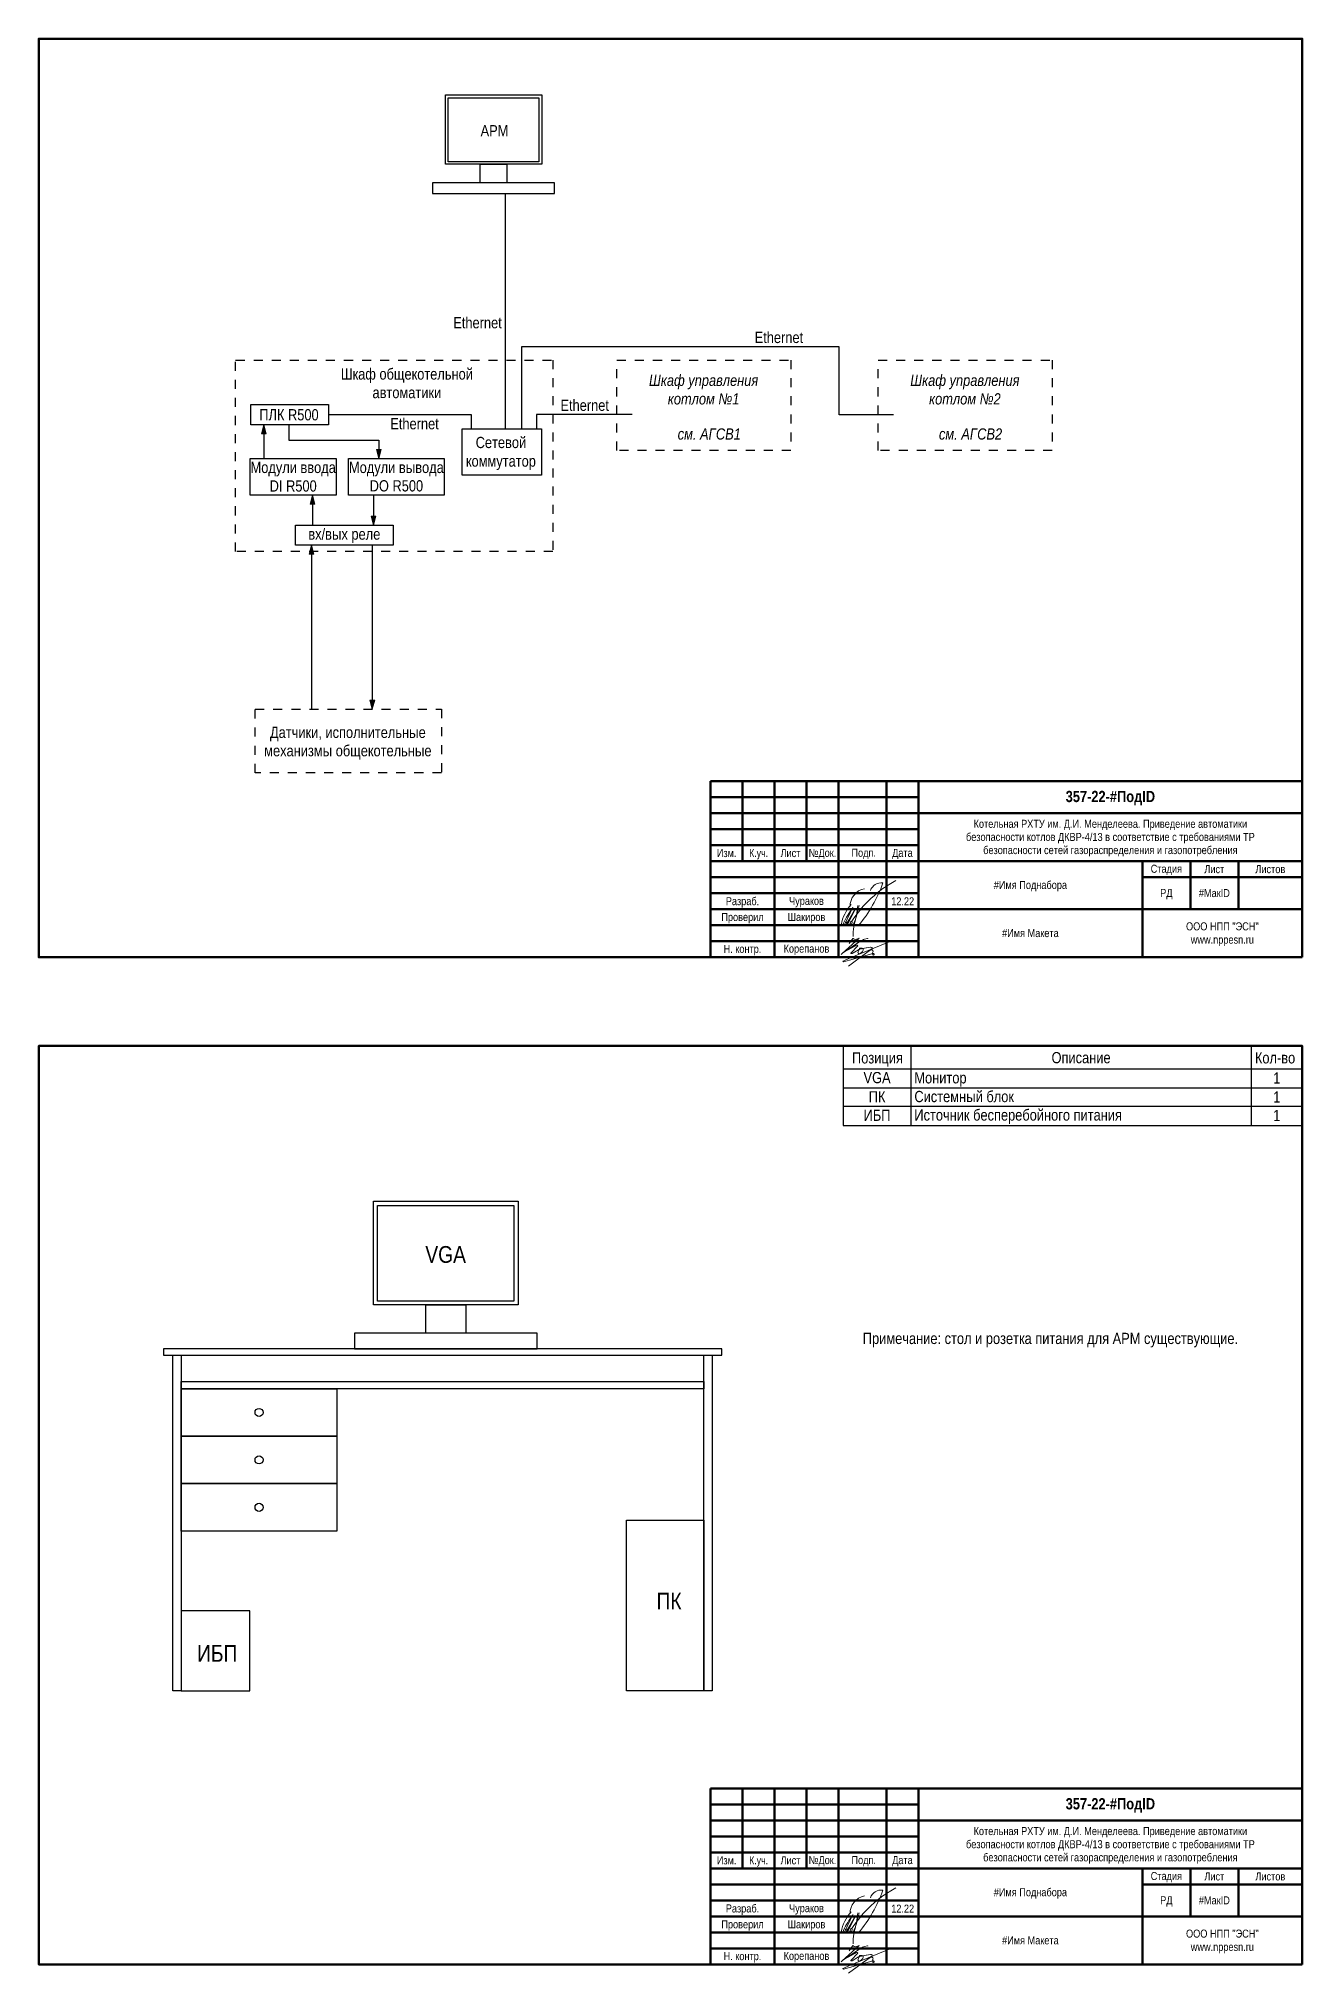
# Model space of a CAD drawing. Header units: millimetres. Extents: x -6000 to 26000, y -6000 to 26000.
# Drawn here: x 20 to 415, y -1872 to -1268 of the extents above; entities that cross this region are included whole.
import ezdxf

# ---------------------------------------------------------------- set-up
doc = ezdxf.new("R2010")
doc.units = ezdxf.units.MM
doc.header["$MEASUREMENT"] = 0
doc.linetypes.add('Штриховая', pattern=[5.644444, 2.822222, -2.822222])
for name, color, linetype, lineweight in [('0_Ном._пера__1', 7, 'Continuous', 15), ('0_Ном._пера__21', 7, 'Continuous', 30), ('0_Ном._пера__241', 7, 'Continuous', 50), ('0_Ном._пера__246', 7, 'Continuous', 100), ('2D - Общий_Ном._пера__21', 7, 'Continuous', 30), ('Аннотация - Текст_Ном._пера__1', 7, 'Continuous', 15)]:
    doc.layers.add(name, color=color, linetype=linetype, lineweight=lineweight)
doc.layers.add('0_Ном._пера__9', color=7, linetype='Continuous', lineweight=15, true_color=0x3dad99)
doc.styles.add('СГЕНЕРИР_СТИЛЬ_1', font='ARIALN.TTF')
doc.styles.add('СГЕНЕРИР_СТИЛЬ_2', font='')
doc.styles.add('СГЕНЕРИР_СТИЛЬ_4', font='ARIALN.TTF')
doc.styles.get('СГЕНЕРИР_СТИЛЬ_2').set_extended_font_data('Arial Narrow', italic=True)

# ---------------------------------------------------------------- blocks, each defined once
blk = doc.blocks.new('Линия_13', base_point=(90.35, -1388.25))
at = {"linetype": 'Continuous', "lineweight": 0, "true_color": 0x000000}
blk.add_hatch(color=18, dxfattribs=at).paths.add_polyline_path([(90.35, -1388.25), (89.6, -1391.05), (91.1, -1391.05)])
at = {"layer": '0_Ном._пера__1', "color": 7, "linetype": 'Continuous', "lineweight": 15}
for p, q in [((90.35, -1388.25), (89.6, -1391.05)), ((90.35, -1388.25), (91.1, -1391.05)), ((91.1, -1391.05), (89.6, -1391.05))]:
    blk.add_line(p, q, dxfattribs=at)
at = {"layer": '0_Ном._пера__21', "color": 7, "linetype": 'Continuous', "lineweight": 30}
blk.add_line((90.35, -1391.05), (90.35, -1398.74), dxfattribs=at)
blk = doc.blocks.new('Линия_14', base_point=(126.31, -1393.11))
at = {"linetype": 'Continuous', "lineweight": 0, "true_color": 0x000000}
blk.add_hatch(color=18, dxfattribs=at).paths.add_polyline_path([(126.31, -1398.74), (127.06, -1395.94), (125.56, -1395.94)])
at = {"layer": '0_Ном._пера__1', "color": 7, "linetype": 'Continuous', "lineweight": 15}
for p, q in [((125.56, -1395.94), (127.06, -1395.94)), ((126.31, -1398.74), (125.56, -1395.94)), ((126.31, -1398.74), (127.06, -1395.94))]:
    blk.add_line(p, q, dxfattribs=at)
at = {"layer": '0_Ном._пера__21', "color": 7, "linetype": 'Continuous', "lineweight": 30}
blk.add_line((126.31, -1393.11), (126.31, -1395.94), dxfattribs=at)
blk = doc.blocks.new('Линия_15', base_point=(105.58, -1410.27))
at = {"linetype": 'Continuous', "lineweight": 0, "true_color": 0x000000}
blk.add_hatch(color=18, dxfattribs=at).paths.add_polyline_path([(105.58, -1410.27), (104.83, -1413.07), (106.33, -1413.07)])
at = {"layer": '0_Ном._пера__1', "color": 7, "linetype": 'Continuous', "lineweight": 15}
for p, q in [((105.58, -1410.27), (104.83, -1413.07)), ((106.33, -1413.07), (104.83, -1413.07)), ((105.58, -1410.27), (106.33, -1413.07))]:
    blk.add_line(p, q, dxfattribs=at)
at = {"layer": '0_Ном._пера__21', "color": 7, "linetype": 'Continuous', "lineweight": 30}
blk.add_line((105.58, -1413.07), (105.58, -1419.62), dxfattribs=at)
blk = doc.blocks.new('Линия_16', base_point=(124.67, -1410.27))
at = {"linetype": 'Continuous', "lineweight": 0, "true_color": 0x000000}
blk.add_hatch(color=18, dxfattribs=at).paths.add_polyline_path([(124.67, -1419.62), (125.42, -1416.82), (123.92, -1416.82)])
at = {"layer": '0_Ном._пера__1', "color": 7, "linetype": 'Continuous', "lineweight": 15}
for p, q in [((123.92, -1416.82), (125.42, -1416.82)), ((124.67, -1419.62), (123.92, -1416.82)), ((124.67, -1419.62), (125.42, -1416.82))]:
    blk.add_line(p, q, dxfattribs=at)
at = {"layer": '0_Ном._пера__21', "color": 7, "linetype": 'Continuous', "lineweight": 30}
blk.add_line((124.67, -1410.27), (124.67, -1416.82), dxfattribs=at)
blk = doc.blocks.new('Линия_17', base_point=(105.29, -1425.86))
at = {"linetype": 'Continuous', "lineweight": 0, "true_color": 0x000000}
blk.add_hatch(color=18, dxfattribs=at).paths.add_polyline_path([(105.29, -1425.86), (104.54, -1428.66), (106.04, -1428.66)])
at = {"layer": '0_Ном._пера__1', "color": 7, "linetype": 'Continuous', "lineweight": 15}
for p, q in [((105.29, -1425.86), (104.54, -1428.66)), ((105.29, -1425.86), (106.04, -1428.66)), ((106.04, -1428.66), (104.54, -1428.66))]:
    blk.add_line(p, q, dxfattribs=at)
at = {"layer": '0_Ном._пера__21', "color": 7, "linetype": 'Continuous', "lineweight": 30}
blk.add_line((105.29, -1428.66), (105.29, -1477.09), dxfattribs=at)
blk = doc.blocks.new('Линия_18', base_point=(124.29, -1425.86))
at = {"linetype": 'Continuous', "lineweight": 0, "true_color": 0x000000}
blk.add_hatch(color=18, dxfattribs=at).paths.add_polyline_path([(124.29, -1477.09), (125.04, -1474.29), (123.54, -1474.29)])
at = {"layer": '0_Ном._пера__1', "color": 7, "linetype": 'Continuous', "lineweight": 15}
for p, q in [((123.54, -1474.29), (125.04, -1474.29)), ((124.29, -1477.09), (123.54, -1474.29)), ((124.29, -1477.09), (125.04, -1474.29))]:
    blk.add_line(p, q, dxfattribs=at)
at = {"layer": '0_Ном._пера__21', "color": 7, "linetype": 'Continuous', "lineweight": 30}
blk.add_line((124.29, -1425.86), (124.29, -1474.29), dxfattribs=at)

msp = doc.modelspace()

# ---------------------------------------------------------------- linework, layer by layer
at = {"layer": '0_Ном._пера__21', "color": 7, "linetype": 'Continuous', "lineweight": 30}
for p, q in [((147.15, -1285.18), (177.24, -1285.18)), ((147.15, -1306.82), (147.15, -1285.18)), ((147.95, -1286.12), (176.36, -1286.12)), ((147.95, -1306.04), (147.95, -1286.12)), ((176.36, -1286.12), (176.36, -1306.04)), ((177.24, -1285.18), (177.24, -1306.82)), ((177.24, -1306.82), (147.15, -1306.82)), ((176.36, -1306.04), (147.95, -1306.04)), ((158.05, -1306.82), (166.34, -1306.82)), ((158.05, -1312.68), (158.05, -1306.82)), ((166.34, -1306.82), (166.34, -1312.68)), ((181.24, -1312.68), (143.14, -1312.68)), ((143.14, -1312.68), (143.14, -1315.99)), ((143.14, -1315.99), (181.24, -1315.99)), ((166.34, -1312.68), (158.05, -1312.68)), ((165.94, -1389.5), (165.94, -1315.99)), ((181.24, -1315.99), (181.24, -1312.68)), ((270.24, -1363.88), (170.91, -1363.88)), ((170.91, -1363.88), (170.91, -1389.5)), ((270.24, -1385.11), (270.24, -1363.88)), ((86.3, -1381.91), (110.58, -1381.9)), ((86.31, -1388.25), (86.3, -1381.91)), ((110.58, -1381.9), (110.58, -1388.25)), ((110.58, -1388.25), (86.31, -1388.25)), ((98.24, -1388.05), (98.24, -1393.11)), ((110.58, -1385.08), (155.14, -1385.08)), ((152.4, -1389.5), (177.16, -1389.5)), ((152.4, -1403.95), (152.4, -1389.5)), ((155.14, -1385.08), (155.14, -1389.5)), ((205.47, -1385.08), (175.64, -1385.08)), ((175.64, -1385.08), (175.64, -1389.5)), ((177.16, -1389.5), (177.16, -1403.95)), ((287.22, -1385.11), (270.24, -1385.11)), ((98.24, -1393.11), (126.31, -1393.11)), ((86.11, -1398.74), (113.02, -1398.74)), ((86.11, -1410.27), (86.11, -1398.74)), ((113.02, -1398.74), (113.02, -1410.27)), ((116.87, -1398.74), (146.78, -1398.74)), ((116.87, -1410.27), (116.87, -1398.74)), ((146.78, -1398.74), (146.78, -1410.27)), ((177.16, -1403.95), (152.4, -1403.95)), ((113.02, -1410.27), (86.11, -1410.27)), ((146.78, -1410.27), (116.87, -1410.27)), ((100.31, -1419.62), (130.78, -1419.62)), ((100.31, -1425.86), (100.31, -1419.62)), ((130.78, -1419.62), (130.78, -1425.86)), ((130.78, -1425.86), (100.31, -1425.86)), ((124.7, -1630.82), (169.84, -1630.82)), ((124.7, -1663.28), (124.7, -1630.82)), ((169.84, -1630.82), (169.84, -1663.28)), ((125.9, -1632.23), (168.53, -1632.23)), ((125.9, -1662.11), (125.9, -1632.23)), ((168.53, -1632.23), (168.53, -1662.11)), ((168.53, -1662.11), (125.9, -1662.11)), ((169.84, -1663.28), (124.7, -1663.28)), ((141.05, -1663.28), (153.49, -1663.28)), ((141.05, -1672.06), (141.05, -1663.28)), ((153.49, -1663.28), (153.49, -1672.06)), ((175.85, -1672.06), (118.69, -1672.06)), ((118.69, -1672.06), (118.69, -1677.03)), ((153.49, -1672.06), (141.05, -1672.06)), ((175.85, -1677.03), (175.85, -1672.06)), ((233.5, -1677.03), (58.97, -1677.03)), ((58.97, -1677.03), (58.97, -1679)), ((58.97, -1679), (233.5, -1679)), ((61.95, -1679), (64.54, -1679)), ((61.95, -1783.82), (61.95, -1679)), ((64.54, -1679), (64.54, -1783.82)), ((118.69, -1677.03), (175.85, -1677.03)), ((227.91, -1679), (230.5, -1679)), ((227.91, -1783.82), (227.91, -1679)), ((230.5, -1679), (230.5, -1783.82)), ((233.5, -1679), (233.5, -1677.03)), ((64.54, -1687.2), (227.91, -1687.2)), ((64.54, -1689.45), (64.54, -1687.2)), ((227.91, -1689.45), (64.54, -1689.45)), ((64.54, -1689.45), (113.25, -1689.45)), ((64.54, -1704.28), (64.54, -1689.45)), ((113.25, -1689.45), (113.25, -1704.28)), ((227.91, -1687.2), (227.91, -1689.45)), ((64.54, -1704.28), (113.25, -1704.28)), ((64.54, -1719.1), (64.54, -1704.28)), ((113.25, -1704.28), (64.54, -1704.28)), ((113.25, -1704.28), (113.25, -1719.1)), ((113.25, -1719.1), (64.54, -1719.1)), ((64.54, -1719.1), (113.25, -1719.1)), ((64.54, -1733.93), (64.54, -1719.1)), ((113.25, -1719.1), (113.25, -1733.93)), ((113.25, -1733.93), (64.54, -1733.93)), ((203.7, -1783.82), (203.7, -1730.53)), ((203.7, -1730.53), (227.91, -1730.53)), ((227.91, -1730.53), (227.91, -1783.82)), ((86, -1758.91), (64.54, -1758.91)), ((64.54, -1758.91), (64.54, -1783.82)), ((86, -1783.82), (86, -1758.91)), ((64.54, -1783.82), (61.95, -1783.82)), ((64.54, -1783.82), (86, -1783.82)), ((227.91, -1783.82), (203.7, -1783.82)), ((230.5, -1783.82), (227.91, -1783.82))]:
    msp.add_line(p, q, dxfattribs=at)
for centre in [(88.89, -1696.86), (88.89, -1711.69), (88.89, -1726.52)]:
    msp.add_circle(centre, 1.27, dxfattribs=at)
at = {"layer": '0_Ном._пера__241', "color": 7, "linetype": 'Continuous', "lineweight": 50}
for p, q in [((230, -1504.61), (295, -1504.61)), ((240, -1499.61), (240, -1524.61)), ((260, -1499.61), (260, -1524.61)), ((230, -1514.61), (295, -1514.61)), ((295, -1519.61), (230, -1519.61)), ((295, -1529.61), (230, -1529.61)), ((295, -1534.61), (230, -1534.61)), ((295, -1539.61), (230, -1539.61)), ((295, -1544.61), (230, -1544.61)), ((295, -1549.61), (230, -1549.61)), ((230, -1819.36), (295, -1819.36)), ((240, -1814.36), (240, -1839.36)), ((260, -1814.36), (260, -1839.36)), ((230, -1829.36), (295, -1829.36)), ((295, -1834.36), (230, -1834.36)), ((295, -1844.36), (230, -1844.36)), ((295, -1849.36), (230, -1849.36)), ((295, -1854.36), (230, -1854.36)), ((295, -1859.36), (230, -1859.36)), ((295, -1864.36), (230, -1864.36))]:
    msp.add_line(p, q, dxfattribs=at)
at = {"layer": '0_Ном._пера__246', "color": 7, "linetype": 'Continuous', "lineweight": 100}
for p, q in [((415, -1499.61), (230, -1499.61)), ((230, -1499.61), (230, -1554.61)), ((250, -1499.61), (250, -1554.61)), ((270, -1499.61), (270, -1554.61)), ((285, -1499.61), (285, -1554.61)), ((295, -1499.61), (295, -1554.61)), ((415, -1509.61), (230, -1509.61)), ((415, -1524.61), (230, -1524.61)), ((365, -1554.61), (365, -1524.61)), ((380, -1524.61), (380, -1539.61)), ((395, -1524.61), (395, -1539.61)), ((415, -1529.61), (365, -1529.61)), ((415, -1539.61), (295, -1539.61)), ((415, -1814.36), (230, -1814.36)), ((230, -1814.36), (230, -1869.36)), ((250, -1814.36), (250, -1869.36)), ((270, -1814.36), (270, -1869.36)), ((285, -1814.36), (285, -1869.36)), ((295, -1814.36), (295, -1869.36)), ((415, -1824.36), (230, -1824.36)), ((415, -1839.36), (230, -1839.36)), ((365, -1869.36), (365, -1839.36)), ((380, -1839.36), (380, -1854.36)), ((395, -1839.36), (395, -1854.36)), ((415, -1844.36), (365, -1844.36)), ((415, -1854.36), (295, -1854.36))]:
    msp.add_line(p, q, dxfattribs=at)
at = {"layer": '0_Ном._пера__246', "color": 7, "linetype": 'Continuous', "lineweight": 100, "flags": 128}
for points in [[(415, -1554.61), (415, -1267.61), (20, -1267.61), (20, -1554.61)], [(415, -1869.36), (415, -1582.36), (20, -1582.36), (20, -1869.36)]]:
    msp.add_lwpolyline(points, close=True, dxfattribs=at)
at = {"layer": '0_Ном._пера__9', "color": 135, "linetype": 'Continuous', "lineweight": 15, "true_color": 0x3dad99}
for p, q in [((274.54, -1538.96), (271.86, -1544.5)), ((272.35, -1544.6), (275.1, -1539.82)), ((275.1, -1539.82), (272.84, -1544.5)), ((275.49, -1542.25), (276.47, -1538.49)), ((275.49, -1542.25), (276.07, -1538.51)), ((273.33, -1544.6), (273.51, -1544.28)), ((274.27, -1543.67), (274.13, -1544.71)), ((274.53, -1544.76), (275.27, -1543.02)), ((274.54, -1853.7), (271.86, -1859.25)), ((272.35, -1859.35), (275.1, -1854.56)), ((275.1, -1854.56), (272.84, -1859.25)), ((275.49, -1856.99), (276.47, -1853.23)), ((275.49, -1856.99), (276.07, -1853.26)), ((273.33, -1859.35), (273.51, -1859.02)), ((274.27, -1858.42), (274.13, -1859.46)), ((274.53, -1859.51), (275.27, -1857.76))]:
    msp.add_line(p, q, dxfattribs=at)
at = {"layer": '0_Ном._пера__9', "color": 135, "linetype": 'Continuous', "lineweight": 15, "true_color": 0x3dad99, "flags": 128}
for points in [[(273.37, -1550.37), (274.48, -1548.74, -0.414214), (274.51, -1548.73), (274.64, -1548.82, 0.267949), (275.98, -1548.92), (276.48, -1548.68, -0.775573), (276.51, -1548.71), (271.17, -1553.46), (270.81, -1553.81), (270.95, -1553.66, 0.030067), (271.39, -1553.29), (276.91, -1549.6, -0.091908), (278.11, -1549.02), (279.12, -1548.75, -0.933541), (279.19, -1548.87)], [(271.87, -1552.98), (275.11, -1551.14, -0.08719), (275.64, -1550.91), (275.75, -1550.88, -0.702393), (275.98, -1551.22), (273.94, -1553.25, 0.136086), (273.9, -1553.35, 0.443716), (274.02, -1553.49), (274.18, -1553.49, 0.161222), (274.25, -1553.47), (276.29, -1552.27, -0.026522), (276.38, -1552.2, -0.768791), (276.46, -1552.28), (276.23, -1552.71, 0.105043), (276.11, -1553.13, 0.43472), (276.54, -1553.59, 0.16132), (276.66, -1553.55), (277.28, -1553.09, 0.102211), (277.56, -1552.77), (277.58, -1552.73, -0.023478), (277.62, -1552.67, 0.197304), (277.75, -1552.12, 0.161257), (277.69, -1552.01, 0.094433), (277.46, -1551.85), (277.44, -1551.85, 0.083774), (277.2, -1551.79, 0.05387), (276.8, -1551.81, 0.985858), (276.69, -1552.13), (278.65, -1551.69, -0.027151), (278.73, -1551.68), (280.02, -1551.53, -0.046388), (280.15, -1551.53), (280.38, -1551.55, -0.65616), (280.5, -1551.9), (273.14, -1557.38), (279.32, -1552.88), (280.16, -1552.33), (280.27, -1552.31, -0.038414), (280.38, -1552.3), (280.48, -1552.3), (280.5, -1552.31, -0.402341), (280.8, -1552.91, 0.020676), (280.78, -1552.97), (280.55, -1553.35, 0.467701), (280.83, -1553.95, 0.131652), (281.07, -1553.87, 0.726247), (280.97, -1553.49), (280.88, -1553.48, 0.115506), (280.74, -1553.49), (274.6, -1555.21), (271.6, -1556.03), (271.48, -1556.03, -0.747293), (271.44, -1555.87), (273.5, -1554.89), (286.93, -1549.42)], [(273.37, -1865.11), (274.48, -1863.48, -0.414214), (274.51, -1863.48), (274.64, -1863.57, 0.267949), (275.98, -1863.67), (276.48, -1863.43, -0.775573), (276.51, -1863.46), (271.17, -1868.2), (270.81, -1868.55), (270.95, -1868.41, 0.030067), (271.39, -1868.04), (276.91, -1864.35, -0.091908), (278.11, -1863.76), (279.12, -1863.49, -0.933541), (279.19, -1863.61)], [(271.87, -1867.73), (275.11, -1865.88, -0.08719), (275.64, -1865.65), (275.75, -1865.62, -0.702393), (275.98, -1865.96), (273.94, -1867.99, 0.136086), (273.9, -1868.1, 0.443716), (274.02, -1868.23), (274.18, -1868.23, 0.161222), (274.25, -1868.21), (276.29, -1867.01, -0.026522), (276.38, -1866.95, -0.768791), (276.46, -1867.02), (276.23, -1867.45, 0.105043), (276.11, -1867.87, 0.43472), (276.54, -1868.33, 0.16132), (276.66, -1868.29), (277.28, -1867.83, 0.102211), (277.56, -1867.52), (277.58, -1867.48, -0.023478), (277.62, -1867.42, 0.197304), (277.75, -1866.86, 0.161257), (277.69, -1866.75, 0.094433), (277.46, -1866.6), (277.44, -1866.59, 0.083774), (277.2, -1866.53, 0.05387), (276.8, -1866.55, 0.985858), (276.69, -1866.87), (278.65, -1866.43, -0.027151), (278.73, -1866.42), (280.02, -1866.28, -0.046388), (280.15, -1866.27), (280.38, -1866.29, -0.65616), (280.5, -1866.65), (273.14, -1872.12), (279.32, -1867.62), (280.16, -1867.07), (280.27, -1867.05, -0.038414), (280.38, -1867.04), (280.48, -1867.04), (280.5, -1867.05, -0.402341), (280.8, -1867.65, 0.020676), (280.78, -1867.71), (280.55, -1868.09, 0.467701), (280.83, -1868.7, 0.131652), (281.07, -1868.61, 0.726247), (280.97, -1868.24), (280.88, -1868.22, 0.115506), (280.74, -1868.24), (274.6, -1869.95), (271.6, -1870.78), (271.48, -1870.77, -0.747293), (271.44, -1870.62), (273.5, -1869.64), (286.93, -1864.17)]]:
    msp.add_lwpolyline(points, format="xyb", dxfattribs=at)
at = {"layer": '0_Ном._пера__9', "color": 135, "linetype": 'Continuous', "lineweight": 15, "true_color": 0x3dad99}
for centre, radius, start, end in [((279.27, -1538.75), 5.66, 101.6434, 180.37461), ((306.41, -1564.44), 38.51, 118.69812, 146.89657), ((243.78, -1517.11), 42.61, 319.6537, 340.38048), ((283.34, -1534.89), 3.52, 80.60825, 161.7985), ((283.79, -1546.85), 13.12, 138.67359, 169.71255), ((286.05, -1549.85), 15.59, 139.91631, 160.32082), ((272.19, -1544.3), 0.668, 353.32272, 96.67728), ((273.35, -1544), 0.661, 268.70165, 341.17242), ((296.11, -1548.49), 21.55, 163.16704, 179.09643), ((279.27, -1853.5), 5.66, 101.6434, 180.37461), ((306.41, -1879.19), 38.51, 118.69812, 146.89657), ((243.78, -1831.85), 42.61, 319.6537, 340.38048), ((283.34, -1849.63), 3.52, 80.60825, 161.7985), ((283.79, -1861.59), 13.12, 138.67359, 169.71255), ((286.05, -1864.6), 15.59, 139.91631, 160.32082), ((272.19, -1859.04), 0.668, 353.32272, 96.67728), ((273.35, -1858.74), 0.661, 268.70165, 341.17242), ((296.11, -1863.23), 21.55, 163.16704, 179.09643)]:
    msp.add_arc(centre, radius, start, end, dxfattribs=at)
for centre in [(273.9, -1544.07), (273.9, -1858.81)]:
    msp.add_ellipse(centre, major_axis=(0.248, 0.662), ratio=0.421875, dxfattribs=at)
at = {"layer": '2D - Общий_Ном._пера__21', "color": 7, "linetype": 'Штриховая', "lineweight": 30}
for p, q in [((81.57, -1368.06), (180.7, -1368.06)), ((81.57, -1427.84), (81.57, -1368.06)), ((180.7, -1368.06), (180.7, -1427.84)), ((200.74, -1368.06), (255.13, -1368.06)), ((200.74, -1396.3), (200.74, -1368.06)), ((255.13, -1368.06), (255.13, -1396.3)), ((282.41, -1368.06), (336.8, -1368.06)), ((282.41, -1396.3), (282.41, -1368.06)), ((336.8, -1368.06), (336.8, -1396.3)), ((255.13, -1396.3), (200.74, -1396.3)), ((336.8, -1396.3), (282.41, -1396.3)), ((180.7, -1427.84), (81.57, -1427.84)), ((87.69, -1477.09), (145.89, -1477.09)), ((87.69, -1496.99), (87.69, -1477.09)), ((145.89, -1477.09), (145.89, -1496.99)), ((145.89, -1496.99), (87.69, -1496.99))]:
    msp.add_line(p, q, dxfattribs=at)
at = {"layer": '2D - Общий_Ном._пера__21', "color": 7, "linetype": 'Continuous', "lineweight": 30}
for p, q in [((271.49, -1582.36), (271.49, -1607.18)), ((271.49, -1582.36), (415, -1582.36)), ((292.66, -1582.36), (292.66, -1607.18)), ((399.02, -1582.36), (399.02, -1607.18)), ((415, -1582.36), (415, -1607.18)), ((271.49, -1589.46), (415, -1589.46)), ((271.49, -1595.39), (415, -1595.39)), ((271.49, -1601.16), (415, -1601.16)), ((271.49, -1607.18), (415, -1607.18))]:
    msp.add_line(p, q, dxfattribs=at)

# ---------------------------------------------------------------- block references
at = {"color": 7, "linetype": 'Continuous', "lineweight": 30}
for name, p in [('Линия_13', (90.35, -1388.25)), ('Линия_14', (126.31, -1393.11)), ('Линия_15', (105.58, -1410.27)), ('Линия_16', (124.67, -1410.27)), ('Линия_17', (105.29, -1425.86)), ('Линия_18', (124.29, -1425.86))]:
    msp.add_blockref(name, p, dxfattribs=at)

# ---------------------------------------------------------------- texts
at = {"layer": '0_Ном._пера__1', "color": 7, "linetype": 'Continuous', "lineweight": 15, "attachment_point": 5}
for s, insert, char_height, style in [('\\A1;{\\pqc;\\fArial Narrow|b1|i0|c204|p34;357-22\\fArial Narrow|b1|i0|c204|p34;-\\fArial Narrow|b1|i0|c204|p34;#ПодID}', (355, -1504.9), 3.5, 'СГЕНЕРИР_СТИЛЬ_4'), ('\\A1;{\\pqc;\\fArial Narrow|b0|i0|c204|p34;Изм.}', (235.04, -1522.1), 2.5, 'СГЕНЕРИР_СТИЛЬ_1'), ('\\A1;{\\W0.950000x;\\pqc;\\fArial Narrow|b0|i0|c204|p34;К.уч.}', (245.04, -1522.44), 2.5, 'СГЕНЕРИР_СТИЛЬ_1'), ('\\A1;{\\pqc;\\fArial Narrow|b0|i0|c204|p34;Лист}', (255, -1522.1), 2.5, 'СГЕНЕРИР_СТИЛЬ_1'), ('\\A1;{\\pqc;\\fArial Narrow|b0|i0|c204|p34;№Док.}', (265, -1522.37), 2.5, 'СГЕНЕРИР_СТИЛЬ_1'), ('\\A1;{\\pqc;\\fArial Narrow|b0|i0|c204|p34; Подп.}', (277.5, -1522.34), 2.5, 'СГЕНЕРИР_СТИЛЬ_1'), ('\\A1;{\\pqc;\\fArial Narrow|b0|i0|c204|p34;Дата}', (290, -1522.37), 2.5, 'СГЕНЕРИР_СТИЛЬ_1'), ('\\A1;{\\pqc;\\fArial Narrow|b0|i0|c204|p34;Стадия}', (372.5, -1527.34), 2.5, 'СГЕНЕРИР_СТИЛЬ_1'), ('\\A1;{\\pqc;\\fArial Narrow|b0|i0|c204|p34;Лист}', (387.5, -1527.12), 2.5, 'СГЕНЕРИР_СТИЛЬ_1'), ('\\A1;{\\pqc;\\fArial Narrow|b0|i0|c204|p34;Листов}', (405, -1527.12), 2.5, 'СГЕНЕРИР_СТИЛЬ_1'), ('\\A1;{\\pqc;\\fArial Narrow|b0|i0|c204|p34;#Имя Поднабора}', (330, -1532.42), 2.5, 'СГЕНЕРИР_СТИЛЬ_1'), ('\\A1;{\\pqc;\\fArial Narrow|b0|i0|c204|p34;РД}', (372.5, -1534.89), 2.5, 'СГЕНЕРИР_СТИЛЬ_1'), ('\\A1;{\\pqc;\\fArial Narrow|b0|i0|c204|p34;#МакID}', (387.5, -1534.6), 2.5, 'СГЕНЕРИР_СТИЛЬ_1'), ('\\A1;{\\pqc;\\fArial Narrow|b0|i0|c204|p34;#Имя Макета}', (330, -1547.1), 2.5, 'СГЕНЕРИР_СТИЛЬ_1'), ('\\A1;{\\pqc;\\fArial Narrow|b1|i0|c204|p34;357-22\\fArial Narrow|b1|i0|c204|p34;-\\fArial Narrow|b1|i0|c204|p34;#ПодID}', (355, -1819.65), 3.5, 'СГЕНЕРИР_СТИЛЬ_4'), ('\\A1;{\\pqc;\\fArial Narrow|b0|i0|c204|p34;Изм.}', (235.04, -1836.84), 2.5, 'СГЕНЕРИР_СТИЛЬ_1'), ('\\A1;{\\W0.950000x;\\pqc;\\fArial Narrow|b0|i0|c204|p34;К.уч.}', (245.04, -1837.19), 2.5, 'СГЕНЕРИР_СТИЛЬ_1'), ('\\A1;{\\pqc;\\fArial Narrow|b0|i0|c204|p34;Лист}', (255, -1836.84), 2.5, 'СГЕНЕРИР_СТИЛЬ_1'), ('\\A1;{\\pqc;\\fArial Narrow|b0|i0|c204|p34;№Док.}', (265, -1837.11), 2.5, 'СГЕНЕРИР_СТИЛЬ_1'), ('\\A1;{\\pqc;\\fArial Narrow|b0|i0|c204|p34; Подп.}', (277.5, -1837.08), 2.5, 'СГЕНЕРИР_СТИЛЬ_1'), ('\\A1;{\\pqc;\\fArial Narrow|b0|i0|c204|p34;Дата}', (290, -1837.11), 2.5, 'СГЕНЕРИР_СТИЛЬ_1'), ('\\A1;{\\pqc;\\fArial Narrow|b0|i0|c204|p34;Стадия}', (372.5, -1842.08), 2.5, 'СГЕНЕРИР_СТИЛЬ_1'), ('\\A1;{\\pqc;\\fArial Narrow|b0|i0|c204|p34;Лист}', (387.5, -1841.86), 2.5, 'СГЕНЕРИР_СТИЛЬ_1'), ('\\A1;{\\pqc;\\fArial Narrow|b0|i0|c204|p34;Листов}', (405, -1841.86), 2.5, 'СГЕНЕРИР_СТИЛЬ_1'), ('\\A1;{\\pqc;\\fArial Narrow|b0|i0|c204|p34;#Имя Поднабора}', (330, -1847.16), 2.5, 'СГЕНЕРИР_СТИЛЬ_1'), ('\\A1;{\\pqc;\\fArial Narrow|b0|i0|c204|p34;РД}', (372.5, -1849.64), 2.5, 'СГЕНЕРИР_СТИЛЬ_1'), ('\\A1;{\\pqc;\\fArial Narrow|b0|i0|c204|p34;#МакID}', (387.5, -1849.34), 2.5, 'СГЕНЕРИР_СТИЛЬ_1'), ('\\A1;{\\pqc;\\fArial Narrow|b0|i0|c204|p34;#Имя Макета}', (330, -1861.84), 2.5, 'СГЕНЕРИР_СТИЛЬ_1')]:
    msp.add_mtext(s, dxfattribs=dict(at, insert=insert, char_height=char_height, style=style))
at = {"layer": '0_Ном._пера__1', "color": 7, "linetype": 'Continuous', "lineweight": 15, "char_height": 2.5, "width": 102.1134, "attachment_point": 5, "line_spacing_factor": 0.984993, "style": 'СГЕНЕРИР_СТИЛЬ_1'}
for insert in [(355, -1517.42), (355, -1832.16)]:
    msp.add_mtext('\\A1;{\\pqc;\\fArial Narrow|b0|i0|c204|p34;Котельная РХТУ им. Д.И. Менделеева. Приведение автоматики безопасности котлов ДКВР-4/13 в соответствие с требованиями ТР безопасности сетей газораспределения и газопотребления}', dxfattribs=dict(at, insert=insert))
at = {"layer": '0_Ном._пера__1', "color": 7, "linetype": 'Continuous', "lineweight": 15, "char_height": 2.5, "attachment_point": 5, "line_spacing_factor": 0.996855, "style": 'СГЕНЕРИР_СТИЛЬ_1'}
for insert in [(390, -1547.43), (390, -1862.17)]:
    msp.add_mtext('\\A1;{\\pqc;\\fArial Narrow|b0|i0|c204|p34;ООО НПП "ЭСН"\\P\\pqc;\\fArial Narrow|b0|i0|c204|p34;www.nppesn.ru}', dxfattribs=dict(at, insert=insert))
at = {"layer": 'Аннотация - Текст_Ном._пера__1', "color": 7, "linetype": 'Continuous', "lineweight": 15}
for s, insert, char_height, attachment_point, style in [('\\A1;{\\pqc;\\fArial Narrow|b0|i0|c204|p34;АРМ}', (162.48, -1294.62), 3.5, 2, 'СГЕНЕРИР_СТИЛЬ_1'), ('\\A1;{\\pqc;\\fArial Narrow|b0|i0|c204|p34;Ethernet}', (157.17, -1354.61), 3.5, 2, 'СГЕНЕРИР_СТИЛЬ_1'), ('\\A1;{\\pqc;\\fArial Narrow|b0|i0|c204|p34;Ethernet}', (251.39, -1359.21), 3.5, 2, 'СГЕНЕРИР_СТИЛЬ_1'), ('\\A1;{\\pqc;\\fArial Narrow|b0|i0|c204|p34;ПЛК R500}', (98.24, -1383.37), 3.5, 2, 'СГЕНЕРИР_СТИЛЬ_1'), ('\\A1;{\\pqc;\\fArial Narrow|b0|i0|c204|p34;Ethernet}', (190.68, -1380.41), 3.5, 2, 'СГЕНЕРИР_СТИЛЬ_1'), ('\\A1;{\\pqc;\\fArial Narrow|b0|i0|c204|p34;Ethernet}', (137.48, -1386.17), 3.5, 2, 'СГЕНЕРИР_СТИЛЬ_1'), ('\\A1;{\\pqc;\\fArial Narrow|b0|i1|c204|p34;см. АГСВ1}', (229.62, -1389.38), 3.5, 2, 'СГЕНЕРИР_СТИЛЬ_2'), ('\\A1;{\\pqc;\\fArial Narrow|b0|i1|c204|p34;см. АГСВ2}', (311.29, -1389.38), 3.5, 2, 'СГЕНЕРИР_СТИЛЬ_2'), ('\\A1;{\\pqc;\\fArial Narrow|b0|i0|c204|p34;вх\\fArial Narrow|b0|i0|c204|p34;/вых\\fArial Narrow|b0|i0|c204|p34; реле}', (115.54, -1420.66), 3.5, 2, 'СГЕНЕРИР_СТИЛЬ_1'), ('\\A1;{\\pqc;\\fArial Narrow|b0|i0|c204|p34;Проверил}', (240, -1540.82), 2.5, 2, 'СГЕНЕРИР_СТИЛЬ_1'), ('\\A1;{\\pqc;\\fArial Narrow|b0|i0|c204|p34;Разраб.}', (240, -1535.86), 2.5, 2, 'СГЕНЕРИР_СТИЛЬ_1'), ('\\A1;{\\pqc;\\fArial Narrow|b0|i0|c204|p34;Шакиров}', (260, -1540.82), 2.5, 2, 'СГЕНЕРИР_СТИЛЬ_1'), ('\\A1;{\\pqc;\\fArial Narrow|b0|i0|c204|p34;Чураков}', (260, -1535.78), 2.5, 2, 'СГЕНЕРИР_СТИЛЬ_1'), ('\\A1;{\\pqc;\\fArial Narrow|b0|i0|c204|p34;12.22}', (290.08, -1535.91), 2.5, 2, 'СГЕНЕРИР_СТИЛЬ_1'), ('\\A1;{\\pqc;\\fArial Narrow|b0|i0|c204|p34;Н. контр.}', (240, -1550.77), 2.5, 2, 'СГЕНЕРИР_СТИЛЬ_1'), ('\\A1;{\\pqc;\\fArial Narrow|b0|i0|c204|p34;Корепанов}', (260, -1550.69), 2.5, 2, 'СГЕНЕРИР_СТИЛЬ_1'), ('\\A1;{\\pqc;\\fArial Narrow|b0|i0|c204|p34;Позиция}', (282.18, -1584.32), 3.5, 2, 'СГЕНЕРИР_СТИЛЬ_1'), ('\\A1;{\\pqc;\\fArial Narrow|b0|i0|c204|p34;Описание}', (345.84, -1584.25), 3.5, 2, 'СГЕНЕРИР_СТИЛЬ_1'), ('\\A1;{\\pqc;\\fArial Narrow|b0|i0|c204|p34;Кол\\fArial Narrow|b0|i0|c204|p34;-во}', (406.48, -1584.31), 3.5, 2, 'СГЕНЕРИР_СТИЛЬ_1'), ('\\A1;{\\pqc;\\fArial Narrow|b0|i0|c204|p34;VGA}', (282.07, -1590.49), 3.5, 2, 'СГЕНЕРИР_СТИЛЬ_1'), ('\\A1;{\\pql;\\fArial Narrow|b0|i0|c204|p34;Монитор}', (293.73, -1590.55), 3.5, 1, 'СГЕНЕРИР_СТИЛЬ_1'), ('\\A1;{\\pqc;\\fArial Narrow|b0|i0|c204|p34;1}', (407.01, -1590.62), 3.5, 2, 'СГЕНЕРИР_СТИЛЬ_1'), ('\\A1;{\\pqc;\\fArial Narrow|b0|i0|c204|p34;ПК}', (282.07, -1596.48), 3.5, 2, 'СГЕНЕРИР_СТИЛЬ_1'), ('\\A1;{\\pql;\\fArial Narrow|b0|i0|c204|p34;Системный блок}', (293.73, -1596.4), 3.5, 1, 'СГЕНЕРИР_СТИЛЬ_1'), ('\\A1;{\\pql;\\fArial Narrow|b0|i0|c204|p34;Источник бесперебойного питания}', (293.73, -1602.17), 3.5, 1, 'СГЕНЕРИР_СТИЛЬ_1'), ('\\A1;{\\pqc;\\fArial Narrow|b0|i0|c204|p34;1}', (407.01, -1596.56), 3.5, 2, 'СГЕНЕРИР_СТИЛЬ_1'), ('\\A1;{\\pqc;\\fArial Narrow|b0|i0|c204|p34;ИБП}', (282.07, -1602.25), 3.5, 2, 'СГЕНЕРИР_СТИЛЬ_1'), ('\\A1;{\\pqc;\\fArial Narrow|b0|i0|c204|p34;1}', (407.01, -1602.32), 3.5, 2, 'СГЕНЕРИР_СТИЛЬ_1'), ('\\A1;{\\pqc;\\fArial Narrow|b0|i0|c204|p34;VGA}', (147.21, -1644.88), 5.25, 2, 'СГЕНЕРИР_СТИЛЬ_1'), ('\\A1;{\\pqc;\\fArial Narrow|b0|i0|c204|p34;Примечание: стол и розетка питания для АРМ существующие.}', (336.26, -1671.99), 3.5, 2, 'СГЕНЕРИР_СТИЛЬ_1'), ('\\A1;{\\pqc;\\fArial Narrow|b0|i0|c204|p34;ПК}', (217.04, -1753.18), 5.25, 2, 'СГЕНЕРИР_СТИЛЬ_1'), ('\\A1;{\\pqc;\\fArial Narrow|b0|i0|c204|p34;ИБП}', (75.82, -1769.52), 5.25, 2, 'СГЕНЕРИР_СТИЛЬ_1'), ('\\A1;{\\pqc;\\fArial Narrow|b0|i0|c204|p34;Проверил}', (240, -1855.56), 2.5, 2, 'СГЕНЕРИР_СТИЛЬ_1'), ('\\A1;{\\pqc;\\fArial Narrow|b0|i0|c204|p34;Разраб.}', (240, -1850.6), 2.5, 2, 'СГЕНЕРИР_СТИЛЬ_1'), ('\\A1;{\\pqc;\\fArial Narrow|b0|i0|c204|p34;Шакиров}', (260, -1855.56), 2.5, 2, 'СГЕНЕРИР_СТИЛЬ_1'), ('\\A1;{\\pqc;\\fArial Narrow|b0|i0|c204|p34;Чураков}', (260, -1850.52), 2.5, 2, 'СГЕНЕРИР_СТИЛЬ_1'), ('\\A1;{\\pqc;\\fArial Narrow|b0|i0|c204|p34;12.22}', (290.08, -1850.66), 2.5, 2, 'СГЕНЕРИР_СТИЛЬ_1'), ('\\A1;{\\pqc;\\fArial Narrow|b0|i0|c204|p34;Н. контр.}', (240, -1865.51), 2.5, 2, 'СГЕНЕРИР_СТИЛЬ_1'), ('\\A1;{\\pqc;\\fArial Narrow|b0|i0|c204|p34;Корепанов}', (260, -1865.43), 2.5, 2, 'СГЕНЕРИР_СТИЛЬ_1')]:
    msp.add_mtext(s, dxfattribs=dict(at, insert=insert, char_height=char_height, attachment_point=attachment_point, style=style))
at = {"layer": 'Аннотация - Текст_Ном._пера__1', "color": 7, "linetype": 'Continuous', "lineweight": 15, "char_height": 3.5, "attachment_point": 2}
for s, insert, line_spacing_factor, style in [('\\A1;{\\pqc;\\fArial Narrow|b0|i0|c204|p34;Шкаф \\fArial Narrow|b0|i0|c204|p34;общекотельной\\P\\pqc;\\fArial Narrow|b0|i0|c204|p34;автоматики}', (135.09, -1370.63), 0.994812, 'СГЕНЕРИР_СТИЛЬ_1'), ('\\A1;{\\pqc;\\fArial Narrow|b0|i1|c204|p34;Шкаф управления\\P\\pqc;\\fArial Narrow|b0|i1|c204|p34;котлом №1}', (227.85, -1372.61), 0.992427, 'СГЕНЕРИР_СТИЛЬ_2'), ('\\A1;{\\pqc;\\fArial Narrow|b0|i1|c204|p34;Шкаф управления\\P\\pqc;\\fArial Narrow|b0|i1|c204|p34;котлом №\\fArial Narrow|b0|i1|c204|p34;2}', (309.52, -1372.61), 0.992427, 'СГЕНЕРИР_СТИЛЬ_2'), ('\\A1;{\\pqc;\\fArial Narrow|b0|i0|c204|p34;Сетевой\\P\\pqc;\\fArial Narrow|b0|i0|c204|p34;коммутатор}', (164.49, -1392.03), 0.996987, 'СГЕНЕРИР_СТИЛЬ_1'), ('\\A1;{\\pqc;\\fArial Narrow|b0|i0|c204|p34;Модули ввода\\P\\pqc;\\fArial Narrow|b0|i0|c204|p34;D\\fArial Narrow|b0|i0|c204|p34;I R500}', (99.56, -1399.83), 0.99225, 'СГЕНЕРИР_СТИЛЬ_1'), ('\\A1;{\\pqc;\\fArial Narrow|b0|i0|c204|p34;Модули в\\fArial Narrow|b0|i0|c204|p34;ы\\fArial Narrow|b0|i0|c204|p34;вода\\P\\pqc;\\fArial Narrow|b0|i0|c204|p34;DO R500}', (131.82, -1399.83), 0.984532, 'СГЕНЕРИР_СТИЛЬ_1'), ('\\A1;{\\pqc;\\fArial Narrow|b0|i0|c204|p34;Датчики, исполнительные\\P\\pqc;\\fArial Narrow|b0|i0|c204|p34;механизмы общекотельные}', (116.65, -1482.61), 0.982786, 'СГЕНЕРИР_СТИЛЬ_1')]:
    msp.add_mtext(s, dxfattribs=dict(at, insert=insert, line_spacing_factor=line_spacing_factor, style=style))

doc.saveas('drawing.dxf')
